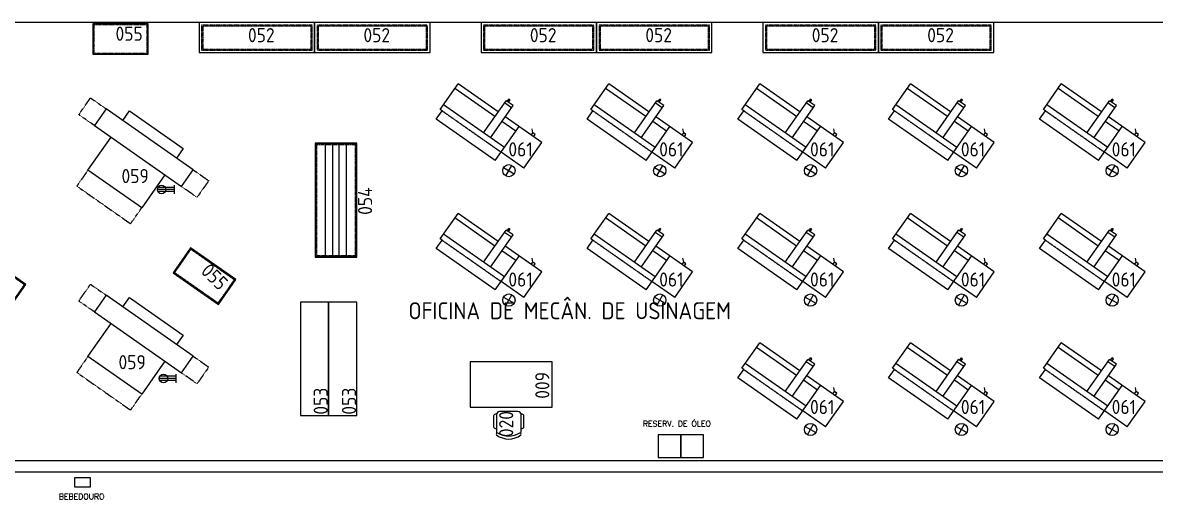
# Model space of a CAD drawing. Header units: millimetres. Extents: x 18768 to 1484868, y -11027 to 520152.
# Drawn here: x 198631 to 218641, y 36630 to 45051 of the extents above; entities that cross this region are included whole.
import ezdxf
from ezdxf.enums import TextEntityAlignment as Align

# ---------------------------------------------------------------- set-up
doc = ezdxf.new("R2010")
doc.units = ezdxf.units.MM
for name, pattern in [('DASHDOT2', [0.5, 0.25, -0.125, 0, -0.125]), ('DASHED', [0.75, 0.55, -0.2]), ('DIVIDE', [2.15, 1.5, -0.2, 0.05, -0.15, 0.05, -0.2]), ('HIDDEN2', [4.7625, 3.175, -1.5875])]:
    doc.linetypes.add(name, pattern=pattern)
for name, color, linetype in [('3-MAQUINAS', 5, 'Continuous'), ('8-TEXTO-DETALHES', 6, 'Continuous'), ('L018-SIMBOLO1', 3, 'Continuous'), ('L025-CONTORNO', 7, 'Continuous'), ('L025-IMAGIN', 1, 'DIVIDE'), ('L025-TEXTO', 7, 'Continuous'), ('L025-TRACEJ', 140, 'DASHED'), ('L035-ARRANJO-ADQUIRIR', 102, 'Continuous'), ('L035-ARRANJO-EXISTENTE', 180, 'Continuous'), ('L035-ARRANJO-REMANEJADO', 200, 'Continuous'), ('L035-TEXTO', 40, 'Continuous'), ('L1-ARRANJO', 5, 'Continuous'), ('L9-DASHDOT', 1, 'DASHDOT2'), ('PAREDES', 7, 'Continuous')]:
    doc.layers.add(name, color=color, linetype=linetype)
doc.styles.add('ISO-CP--25', font='isocp.shx', dxfattribs={"height": 250})
doc.styles.add('ISO-CP--35', font='isocp.shx', dxfattribs={"height": 350})
doc.styles.add('Itálico', font='italic.shx', dxfattribs={"height": 500})
doc.styles.add('ROMANS', font='romans', dxfattribs={"width": 0.8, "height": 300})

# ---------------------------------------------------------------- blocks, each defined once
blk = doc.blocks.new('BL_SENAI_id9320220810')
at = {"layer": 'L025-CONTORNO', "color": 0}
blk.add_lwpolyline([(-688, 238), (112, 238), (112, 1688), (-688, 1688)], close=True, dxfattribs=at)
at = {"layer": 'L025-TEXTO', "style": 'ISO-CP--25'}
blk.add_attdef('rmp_mt_codmaterial', (15, 15), '', height=40, dxfattribs=at)
at = {"layer": 'L025-TEXTO', "style": 'ISO-CP--25', "flags": 1}
for tag in ['rmp_mt_nomeunid', 'rmp_mt_potencia', 'rmp_mt_cod']:
    blk.add_attdef(tag, (15, 15), '', height=40, dxfattribs=at)
blk = doc.blocks.new('BL_SENAI_id9330820400')
at = {"layer": 'L1-ARRANJO', "color": 0}
for points in [[(-1485, 714), (-1485, 1424), (-325, 1424), (-325, 714)], [(-325, 354), (-325, 149), (-1485, 149), (-1485, 354)]]:
    blk.add_lwpolyline(points, dxfattribs=at)
blk.add_lwpolyline([(35, 714), (-1845, 714), (-1845, 354), (35, 354)], close=True, dxfattribs=at)
at = {"layer": 'L9-DASHDOT', "color": 0}
for points in [[(-325, 1424), (-325, 1769), (-1485, 1769), (-1485, 1424)], [(-1845, 354), (-2180, 354), (-2180, 714), (-1845, 714)], [(35, 714), (370, 714), (370, 354), (35, 354)]]:
    blk.add_lwpolyline(points, dxfattribs=at)
at = {"layer": 'L025-TEXTO', "style": 'ISO-CP--25'}
blk.add_attdef('rmp_mt_codmaterial', (15, 15), '', height=40, dxfattribs=at)
at = {"layer": 'L025-TEXTO', "style": 'ISO-CP--25', "flags": 1}
for tag in ['rmp_mt_nomeunid', 'rmp_mt_potencia', 'rmp_mt_cod']:
    blk.add_attdef(tag, (15, 15), '', height=40, dxfattribs=at)
blk = doc.blocks.new('BL_SENAI_id9320230800')
at = {"layer": 'L035-ARRANJO-EXISTENTE', "color": 0}
blk.add_lwpolyline([(-321, -160), (655, -160), (655, 376), (-321, 376)], close=True, dxfattribs=at)
at = {"layer": 'L035-ARRANJO-EXISTENTE', "color": 0, "linetype": 'HIDDEN2'}
blk.add_lwpolyline([(-303, -142), (637, -142), (637, 358), (-303, 358)], close=True, dxfattribs=at)
at = {"layer": 'L025-TEXTO', "style": 'ISO-CP--25'}
blk.add_attdef('rmp_mt_codmaterial', (15, 15), '', height=40, dxfattribs=at)
at = {"layer": 'L025-TEXTO', "style": 'ISO-CP--25', "flags": 1}
for tag in ['rmp_mt_nomeunid', 'rmp_mt_potencia', 'rmp_mt_cod']:
    blk.add_attdef(tag, (15, 15), '', height=40, dxfattribs=at)
blk = doc.blocks.new('BL_SENAI_id9320230770')
at = {"layer": 'L025-CONTORNO', "color": 0}
blk.add_lwpolyline([(-848, -169), (1192, -169), (1192, 361), (-848, 361)], close=True, dxfattribs=at)
at = {"layer": 'L025-CONTORNO', "color": 0, "linetype": 'HIDDEN2'}
for points in [[(-803, -124), (1147, -124), (1147, 316), (-803, 316)], [(-785, -106), (1129, -106), (1129, 298), (-785, 298)]]:
    blk.add_lwpolyline(points, close=True, dxfattribs=at)
at = {"layer": 'L025-TEXTO', "style": 'ISO-CP--25'}
blk.add_attdef('rmp_mt_codmaterial', (15, 15), '', height=40, dxfattribs=at)
at = {"layer": 'L025-TEXTO', "style": 'ISO-CP--25', "flags": 1}
for tag in ['rmp_mt_nomeunid', 'rmp_mt_potencia', 'rmp_mt_cod']:
    blk.add_attdef(tag, (15, 15), '', height=40, dxfattribs=at)
blk = doc.blocks.new('BL_SENAI_id9320231060')
at = {"layer": 'L025-CONTORNO', "color": 0}
blk.add_lwpolyline([(0, 0), (2000, 0), (2000, 500), (0, 500)], close=True, dxfattribs=at)
at = {"layer": 'L025-TEXTO', "style": 'Itálico'}
blk.add_attdef('rmp_mt_codmaterial', (15, 15), '', height=40, dxfattribs=at)
at = {"layer": 'L025-TEXTO', "style": 'Itálico', "flags": 1}
for tag in ['rmp_mt_nomeunid', 'rmp_mt_potencia', 'rmp_mt_cod']:
    blk.add_attdef(tag, (15, 15), '', height=40, dxfattribs=at)
blk = doc.blocks.new('BL_SENAI_id9320230760')
at = {"layer": 'L025-TEXTO', "color": 0, "linetype": 'Continuous'}
for p, q in [((1037, 948), (-973, 948)), ((-973, 948), (-973, 208)), ((1037, 208), (1037, 948)), ((-973, 765), (1037, 765)), ((-973, 633), (1037, 633)), ((-973, 523), (1037, 523)), ((-973, 391), (1037, 391)), ((-973, 208), (1037, 208))]:
    blk.add_line(p, q, dxfattribs=at)
at = {"layer": 'L025-TEXTO', "color": 0, "linetype": 'HIDDEN2'}
for p, q in [((1027, 938), (-963, 938)), ((-963, 938), (-963, 218)), ((1009, 920), (-945, 920)), ((-945, 920), (-945, 236)), ((1009, 208), (1009, 920)), ((1027, 208), (1027, 938)), ((-963, 218), (1037, 218)), ((-945, 236), (1037, 236))]:
    blk.add_line(p, q, dxfattribs=at)
at = {"layer": 'L025-TEXTO', "linetype": 'Continuous', "style": 'ISO-CP--25'}
blk.add_attdef('rmp_mt_codmaterial', (15, 15), '', height=40, dxfattribs=at)
at = {"layer": 'L025-TEXTO', "linetype": 'Continuous', "style": 'ISO-CP--25', "flags": 1}
for tag in ['rmp_mt_nomeunid', 'rmp_mt_potencia', 'rmp_mt_cod']:
    blk.add_attdef(tag, (15, 15), '', height=40, dxfattribs=at)
blk = doc.blocks.new('BL_SENAI_id9330820390')
at = {"layer": 'L018-SIMBOLO1', "color": 0}
for p, q in [((-1100, 698), (-948, 546)), ((-948, 698), (-1100, 546))]:
    blk.add_line(p, q, dxfattribs=at)
blk.add_circle((-1024, 622), 108, dxfattribs=at)
at = {"layer": 'L025-TRACEJ', "color": 0}
blk.add_line((309, 1482), (-672, 668), dxfattribs=at)
at = {"layer": 'L035-ARRANJO-REMANEJADO', "color": 0}
for p, q in [((-787, 806), (194, 1621)), ((194, 1621), (309, 1482)), ((-608, 591), (404, 1431)), ((309, 1482), (340, 1508)), ((340, 1508), (691, 1085)), ((-38, 609), (627, 1162)), ((26, 532), (691, 1085)), ((-787, 806), (-321, 245)), ((-262, 878), (182, 344)), ((-1049, 355), (-672, 668)), ((-377, 783), (67, 248)), ((-698, -68), (-90, 436)), ((-384, 322), (-154, 513)), ((-1049, 355), (-698, -68)), ((35, 286), (150, 382)), ((67, 248), (182, 344)), ((144, 312), (176, 273)), ((163, 328), (195, 289)), ((176, 273), (195, 289)), ((-561, 45), (-529, 7)), ((-529, 7), (-491, 38)), ((-523, 77), (-491, 38)), ((-491, 38), (-420, 32))]:
    blk.add_line(p, q, dxfattribs=at)
at = {"layer": 'L025-TEXTO', "style": 'ISO-CP--25'}
blk.add_attdef('rmp_mt_codmaterial', (15, 15), '', height=40, dxfattribs=at)
at = {"layer": 'L025-TEXTO', "style": 'ISO-CP--25', "flags": 1}
for tag in ['rmp_mt_nomeunid', 'rmp_mt_potencia', 'rmp_mt_cod']:
    blk.add_attdef(tag, (15, 15), '', height=40, dxfattribs=at)
blk = doc.blocks.new('BL_SENAI_id9320210400')
at = {"layer": 'L035-ARRANJO-ADQUIRIR', "color": 0}
for points in [[(-690, 550, -0.290756), (-310, 550, 0.829608), (-284, 579, 0.333333), (-716, 579, 0.829608), (-690, 550)], [(-717, 464), (-737, 464, 0.414214), (-767, 434), (-767, 244, 0.414214), (-737, 214), (-717, 214)], [(-710, 550, 0.129448), (-717, 523), (-717, 219, 0.414214), (-663, 164), (-338, 164, 0.414214), (-284, 219), (-284, 525, 0.120944), (-290, 550)], [(-284, 214), (-264, 214, 0.414214), (-234, 244), (-234, 434, 0.414214), (-264, 464), (-284, 464)]]:
    blk.add_lwpolyline(points, format="xyb", dxfattribs=at)
at = {"layer": 'L025-TEXTO', "style": 'ISO-CP--25'}
blk.add_attdef('rmp_mt_codmaterial', (15, 15), '', height=40, dxfattribs=at)
at = {"layer": 'L025-TEXTO', "style": 'ISO-CP--25', "flags": 1}
for tag in ['rmp_mt_nomeunid', 'rmp_mt_potencia', 'rmp_mt_cod']:
    blk.add_attdef(tag, (15, 15), '', height=40, dxfattribs=at)

msp = doc.modelspace()

# ---------------------------------------------------------------- linework, layer by layer
at = {"layer": '3-MAQUINAS'}
for p, q in [((209858.688, 37769.568), (209858.688, 37369.568)), ((210258.688, 37769.568), (209858.688, 37769.568)), ((210258.688, 37369.568), (210258.688, 37769.568)), ((210258.688, 37769.568), (210258.688, 37369.568)), ((210658.688, 37769.568), (210258.688, 37769.568)), ((210658.688, 37369.568), (210658.688, 37769.568)), ((209858.688, 37369.568), (210258.688, 37369.568)), ((210258.688, 37369.568), (210658.688, 37369.568))]:
    msp.add_line(p, q, dxfattribs=at)
at = {"layer": 'DEFPOINTS'}
msp.add_line((199553.635, 37017.514), (199823.635, 37017.514), dxfattribs=at)
at = {"layer": 'L018-SIMBOLO1'}
for p, q in [((201310.72, 42102.915), (201010.72, 42102.915)), ((201310.72, 42140.415), (201020.768, 42140.415)), ((201310.72, 42065.415), (201020.768, 42065.415)), ((201310.72, 42027.915), (201310.72, 42177.915)), ((201344.288, 38690.634), (201344.288, 38840.634)), ((201344.288, 38765.634), (201044.288, 38765.634)), ((201344.288, 38803.134), (201054.336, 38803.134)), ((201344.288, 38728.134), (201054.336, 38728.134))]:
    msp.add_line(p, q, dxfattribs=at)
for centre in [(201085.72, 42102.915), (201119.288, 38765.634)]:
    msp.add_circle(centre, 75, dxfattribs=at)
at = {"layer": 'L025-IMAGIN'}
msp.add_line((221923.279, 45051.201), (187253.279, 45051.201), dxfattribs=at)
at = {"layer": 'PAREDES'}
for p, q in [((222553.279, 37311.201), (187063.279, 37311.201)), ((222573.279, 37311.201), (187083.279, 37311.201)), ((222553.279, 37111.201), (187063.279, 37111.201)), ((222553.279, 37111.201), (187063.279, 37111.201)), ((222553.279, 37111.201), (187063.279, 37111.201)), ((222573.279, 37111.201), (187253.279, 37111.201)), ((199553.635, 36847.514), (199553.635, 37017.514)), ((199823.635, 36847.514), (199553.635, 36847.514)), ((199823.635, 37017.514), (199823.635, 36847.514))]:
    msp.add_line(p, q, dxfattribs=at)

# ---------------------------------------------------------------- block references
at = {"layer": 'L035-ARRANJO-ADQUIRIR'}
ref = msp.add_blockref('BL_SENAI_id9320230800', (200526.746, 44870.988), dxfattribs=dict(at, rotation=179.9999999999999))
ref.add_attrib('rmp_mt_codmaterial', '055', dxfattribs={"layer": 'L025-TEXTO', "height": 250, "style": 'ISO-CP--25'}).set_placement((200511.746, 44855.988), align=Align.MIDDLE)
ref = msp.add_blockref('BL_SENAI_id9320230770', (202595.933, 44690.112), dxfattribs=at)
ref.add_attrib('rmp_mt_codmaterial', '052', (202610.933, 44705.112), dxfattribs={"layer": 'L025-TEXTO', "height": 250, "style": 'ISO-CP--25'})
ref = msp.add_blockref('BL_SENAI_id9320230770', (204635.933, 44690.112), dxfattribs=at)
ref.add_attrib('rmp_mt_codmaterial', '052', (204650.933, 44705.112), dxfattribs={"layer": 'L025-TEXTO', "height": 250, "style": 'ISO-CP--25'})
ref = msp.add_blockref('BL_SENAI_id9320230770', (207575.933, 44690.112), dxfattribs=at)
ref.add_attrib('rmp_mt_codmaterial', '052', (207590.933, 44705.112), dxfattribs={"layer": 'L025-TEXTO', "height": 250, "style": 'ISO-CP--25'})
ref = msp.add_blockref('BL_SENAI_id9320230770', (209615.933, 44690.112), dxfattribs=at)
ref.add_attrib('rmp_mt_codmaterial', '052', (209630.933, 44705.112), dxfattribs={"layer": 'L025-TEXTO', "height": 250, "style": 'ISO-CP--25'})
ref = msp.add_blockref('BL_SENAI_id9320230770', (212555.933, 44690.112), dxfattribs=at)
ref.add_attrib('rmp_mt_codmaterial', '052', (212570.933, 44705.112), dxfattribs={"layer": 'L025-TEXTO', "height": 250, "style": 'ISO-CP--25'})
ref = msp.add_blockref('BL_SENAI_id9320230770', (214595.933, 44690.112), dxfattribs=at)
ref.add_attrib('rmp_mt_codmaterial', '052', (214610.933, 44705.112), dxfattribs={"layer": 'L025-TEXTO', "height": 250, "style": 'ISO-CP--25'})
ref = msp.add_blockref('BL_SENAI_id9330820390', (207550.829, 43588.215), dxfattribs=dict(at, rotation=105.2994058653653))
ref.add_attrib('rmp_mt_codmaterial', '061', dxfattribs={"layer": 'L025-TEXTO', "height": 250, "style": 'ISO-CP--25'}).set_placement((207426.282, 42687.755), align=Align.CENTER)
ref = msp.add_blockref('BL_SENAI_id9330820390', (210215.343, 43588.215), dxfattribs=dict(at, rotation=105.2994058653653))
ref.add_attrib('rmp_mt_codmaterial', '061', dxfattribs={"layer": 'L025-TEXTO', "height": 250, "style": 'ISO-CP--25'}).set_placement((210090.796, 42687.755), align=Align.CENTER)
ref = msp.add_blockref('BL_SENAI_id9330820390', (212879.858, 43588.215), dxfattribs=dict(at, rotation=105.2994058653653))
ref.add_attrib('rmp_mt_codmaterial', '061', dxfattribs={"layer": 'L025-TEXTO', "height": 250, "style": 'ISO-CP--25'}).set_placement((212755.311, 42687.755), align=Align.CENTER)
ref = msp.add_blockref('BL_SENAI_id9330820390', (215544.372, 43588.215), dxfattribs=dict(at, rotation=105.2994058653653))
ref.add_attrib('rmp_mt_codmaterial', '061', dxfattribs={"layer": 'L025-TEXTO', "height": 250, "style": 'ISO-CP--25'}).set_placement((215419.825, 42687.755), align=Align.CENTER)
ref = msp.add_blockref('BL_SENAI_id9330820390', (218208.886, 43588.215), dxfattribs=dict(at, rotation=105.2994058653653))
ref.add_attrib('rmp_mt_codmaterial', '061', dxfattribs={"layer": 'L025-TEXTO', "height": 250, "style": 'ISO-CP--25'}).set_placement((218084.339, 42687.755), align=Align.CENTER)
ref = msp.add_blockref('BL_SENAI_id9330820400', (200335.184, 43799.346), dxfattribs=dict(at, rotation=145))
ref.add_attrib('rmp_mt_codmaterial', '059', dxfattribs={"layer": 'L025-TEXTO', "height": 250, "style": 'ISO-CP--25'}).set_placement((200618.305, 42215.854), align=Align.CENTER)
ref = msp.add_blockref('BL_SENAI_id9320230760', (204743.939, 41883.955), dxfattribs=dict(at, rotation=90))
ref.add_attrib('rmp_mt_codmaterial', '054', dxfattribs={"layer": 'L025-TEXTO', "linetype": 'Continuous', "height": 250, "rotation": 90, "style": 'ISO-CP--25'}).set_placement((204805.051, 41898.955), align=Align.CENTER)
ref = msp.add_blockref('BL_SENAI_id9330820390', (207550.829, 41302.376), dxfattribs=dict(at, rotation=105.2994058653653))
ref.add_attrib('rmp_mt_codmaterial', '061', dxfattribs={"layer": 'L025-TEXTO', "height": 250, "style": 'ISO-CP--25'}).set_placement((207426.282, 40388.52), align=Align.CENTER)
ref = msp.add_blockref('BL_SENAI_id9330820390', (210215.343, 41302.376), dxfattribs=dict(at, rotation=105.2994058653653))
ref.add_attrib('rmp_mt_codmaterial', '061', dxfattribs={"layer": 'L025-TEXTO', "height": 250, "style": 'ISO-CP--25'}).set_placement((210090.796, 40388.52), align=Align.CENTER)
ref = msp.add_blockref('BL_SENAI_id9330820390', (212879.858, 41302.376), dxfattribs=dict(at, rotation=105.2994058653653))
ref.add_attrib('rmp_mt_codmaterial', '061', dxfattribs={"layer": 'L025-TEXTO', "height": 250, "style": 'ISO-CP--25'}).set_placement((212755.311, 40388.52), align=Align.CENTER)
ref = msp.add_blockref('BL_SENAI_id9330820390', (215544.372, 41302.376), dxfattribs=dict(at, rotation=105.2994058653653))
ref.add_attrib('rmp_mt_codmaterial', '061', dxfattribs={"layer": 'L025-TEXTO', "height": 250, "style": 'ISO-CP--25'}).set_placement((215419.825, 40388.52), align=Align.CENTER)
ref = msp.add_blockref('BL_SENAI_id9330820390', (218208.886, 41302.376), dxfattribs=dict(at, rotation=105.2994058653653))
ref.add_attrib('rmp_mt_codmaterial', '061', dxfattribs={"layer": 'L025-TEXTO', "height": 250, "style": 'ISO-CP--25'}).set_placement((218084.339, 40388.52), align=Align.CENTER)
ref = msp.add_blockref('BL_SENAI_id9320230800', (202041.657, 40565.51), dxfattribs=dict(at, rotation=145))
ref.add_attrib('rmp_mt_codmaterial', '055', dxfattribs={"layer": 'L025-TEXTO', "height": 250, "rotation": 315, "style": 'ISO-CP--25'}).set_placement((202020.766, 40561.826), align=Align.MIDDLE)
ref = msp.add_blockref('BL_SENAI_id9320230800', (198332.464, 40479.854), dxfattribs=dict(at, rotation=145))
ref.add_attrib('rmp_mt_codmaterial', '055', dxfattribs={"layer": 'L025-TEXTO', "height": 250, "style": 'ISO-CP--25'}).set_placement((198130.227, 40479.408), align=Align.MIDDLE)
ref = msp.add_blockref('BL_SENAI_id9330820400', (200335.184, 40506.753), dxfattribs=dict(at, rotation=145))
ref.add_attrib('rmp_mt_codmaterial', '059', dxfattribs={"layer": 'L025-TEXTO', "height": 250, "style": 'ISO-CP--25'}).set_placement((200565.45, 38928.055), align=Align.CENTER)
ref = msp.add_blockref('BL_SENAI_id9320231060', (204036.194, 38111.201), dxfattribs=dict(at, rotation=90))
ref.add_attrib('rmp_mt_codmaterial', '053', (204021.194, 38126.201), dxfattribs={"layer": 'L025-TEXTO', "height": 250, "rotation": 90, "style": 'ISO-CP--25'})
ref = msp.add_blockref('BL_SENAI_id9320231060', (204536.194, 38111.201), dxfattribs=dict(at, rotation=90))
ref.add_attrib('rmp_mt_codmaterial', '053', (204521.194, 38126.201), dxfattribs={"layer": 'L025-TEXTO', "height": 250, "rotation": 90, "style": 'ISO-CP--25'})
ref = msp.add_blockref('BL_SENAI_id9330820390', (212879.858, 39016.537), dxfattribs=dict(at, rotation=105.2994058653653))
ref.add_attrib('rmp_mt_codmaterial', '061', dxfattribs={"layer": 'L025-TEXTO', "height": 250, "style": 'ISO-CP--25'}).set_placement((212755.311, 38136.863), align=Align.CENTER)
ref = msp.add_blockref('BL_SENAI_id9330820390', (215544.372, 39016.537), dxfattribs=dict(at, rotation=105.2994058653653))
ref.add_attrib('rmp_mt_codmaterial', '061', dxfattribs={"layer": 'L025-TEXTO', "height": 250, "style": 'ISO-CP--25'}).set_placement((215419.825, 38136.863), align=Align.CENTER)
ref = msp.add_blockref('BL_SENAI_id9330820390', (218208.886, 39016.537), dxfattribs=dict(at, rotation=105.2994058653653))
ref.add_attrib('rmp_mt_codmaterial', '061', dxfattribs={"layer": 'L025-TEXTO', "height": 250, "style": 'ISO-CP--25'}).set_placement((218084.339, 38136.863), align=Align.CENTER)
ref = msp.add_blockref('BL_SENAI_id9320220810', (208225.768, 38946.775), dxfattribs=dict(at, rotation=90))
ref.add_attrib('rmp_mt_codmaterial', '009', dxfattribs={"layer": 'L025-TEXTO', "height": 250, "rotation": 90, "style": 'ISO-CP--25'}).set_placement((207936.329, 38643.353), align=Align.CENTER)
ref = msp.add_blockref('BL_SENAI_id9320210400', (206717.552, 38346.801), dxfattribs=dict(at, rotation=180))
ref.add_attrib('rmp_mt_codmaterial', '020', dxfattribs={"layer": 'L025-TEXTO', "height": 250, "rotation": 90, "style": 'ISO-CP--25'}).set_placement((207172.982, 37959.238), align=Align.MIDDLE)

# ---------------------------------------------------------------- texts
at = {"layer": '8-TEXTO-DETALHES', "linetype": 'Continuous', "style": 'ROMANS'}
msp.add_text('RESERV. DE ÓLEO', height=100, dxfattribs=at).set_placement((209588.519, 37915.278))
at = {"layer": '8-TEXTO-DETALHES', "style": 'ROMANS'}
msp.add_text('BEBEDOURO', height=100, dxfattribs=at).set_placement((199269.359, 36629.862))
at = {"layer": 'L035-TEXTO', "insert": (208295.19, 40611.959), "char_height": 300, "width": 8756.13, "attachment_point": 2, "style": 'ISO-CP--35'}
msp.add_mtext('\\POFICINA DE MECÂN. DE USINAGEM', dxfattribs=at)

doc.saveas('drawing.dxf')
